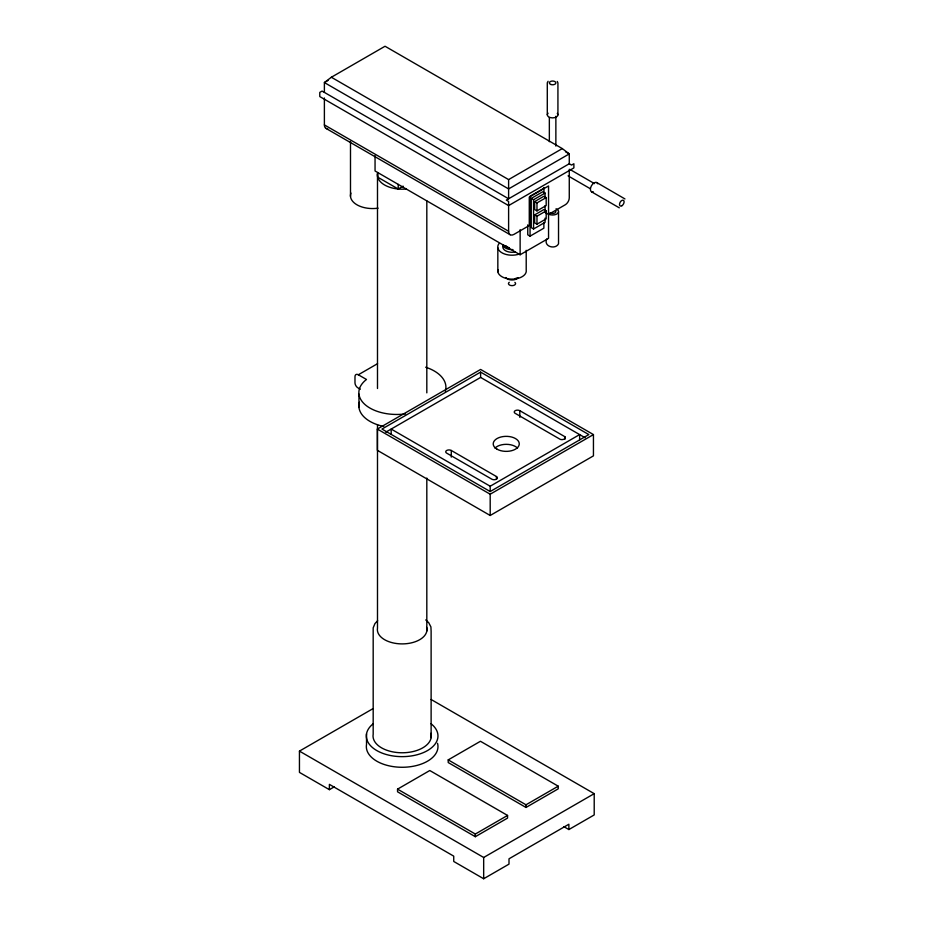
<?xml version="1.0" encoding="UTF-8"?>
<svg xmlns="http://www.w3.org/2000/svg" width="925" height="925" viewBox="0 0 925 925"><rect width="100%" height="100%" fill="white"/><g stroke="black" fill="none" stroke-linecap="round" stroke-linejoin="round"><path stroke-width="1.39" d="M548.086 81.296L547.288 82.811L547.288 114.723M377.643 620.71L374.937 623.6L373.18 627.878L373.18 734.242A29.126 16.812 0 0 0 402.988 752.765A29.126 16.812 0 0 0 430.911 733.282M545.091 212.426L548.548 214.415L548.548 185.948L529.273 197.071L529.273 225.538L513.999 234.36A7.608 4.394 -60 0 1 508.611 231.262L508.611 201.43L506.31 200.101L569.268 163.748L569.268 153.908L562.296 148.59L385.043 46.25L331.358 77.249L324.386 82.568L324.386 92.407M328.097 80.417L324.386 82.568L508.611 188.931L569.268 153.908L565.533 151.758M377.678 172.512L377.678 177.149L398.212 189.012L403.15 186.156M331.358 77.249L508.611 179.589L562.296 148.59M543.877 188.284L530.06 196.262L530.06 236.153L527.759 234.823L527.759 224.856M545.079 218.15L545.079 222.335L533.563 228.984L531.262 227.654L531.262 198.401L542.778 191.752L545.079 193.082L545.079 197.256M531.262 198.401L533.563 199.731L545.079 193.082M534.662 201.581L543.877 196.262L546.178 197.592L546.178 205.57L536.974 210.888L534.662 209.559L534.662 201.581L536.974 202.91L546.178 197.592M534.662 214.877L543.877 209.559L546.178 210.888L546.178 218.867L536.974 224.185L534.662 222.856L534.662 214.877L536.974 216.207L546.178 210.888M548.548 214.415L565.279 204.76A5.643 3.261 -60 0 0 569.268 197.846L569.268 169.333M530.06 236.153L543.877 228.174L543.877 222.474M375.053 155.677L375.053 170.998L520.127 254.757L548.548 238.349L548.548 214.669M360.345 389.228L357.882 387.818A4.116 2.37 60 0 1 354.98 382.777L354.98 376.706A4.729 2.729 60 0 1 358.322 374.775L377.55 363.675M377.354 429.061L480.607 369.445L593.445 434.588L593.445 455.863L490.192 515.479L377.354 450.325L377.354 429.061L490.192 494.204L593.445 434.588M480.607 372.104L381.956 429.061L490.192 491.545L588.843 434.588L480.607 372.104L480.607 377.423L585.109 437.756M385.702 432.218L480.607 377.423M391.171 434.38L391.171 429.061L490.192 486.226L579.628 434.588L579.628 439.907M334.203 786.886L329.381 789.673L299.446 772.387L299.446 751.112L372.717 708.804M397.542 789.141L429.79 770.525L507.559 815.434L507.559 818.093L475.323 836.697L397.542 791.8L397.542 789.141L475.323 834.038L507.559 815.434M448.209 759.888L480.445 741.272L558.226 786.181L558.226 788.84L525.99 807.456L448.209 762.547L448.209 759.888L525.99 804.796L558.226 786.181M299.446 751.112L483.671 857.475L594.208 793.662L594.208 814.937L568.875 829.552L563.892 826.673M329.381 789.673L329.381 784.354L453.736 856.145L453.736 861.464L483.671 878.75L509.004 864.123L509.004 858.805L568.875 824.233L568.875 829.552M569.268 163.748L571.569 165.078L573.882 163.748L573.882 167.911L508.611 205.593L319.772 96.57L319.772 92.407L322.085 91.078L508.611 198.771L508.611 179.589M596.683 182.502L624.953 198.944M569.904 169.425L594.474 183.613M568.066 175.877L590.173 188.642M591.653 191.88L619.288 207.824M324.386 97.981L324.386 124.898L508.611 231.262M325.958 128.378L510.195 234.742M564.851 436.692A3.376 1.954 0 0 1 564.308 439.028A3.376 1.954 0 0 1 560.238 439.352L515.202 413.348A3.261 1.885 0 0 1 515.202 410.688A3.261 1.885 0 0 1 519.815 410.688L564.851 436.692L564.851 439.352M358.322 374.775L366.485 379.481A37.821 21.83 0 0 0 365.074 404.618A37.821 21.83 0 0 0 405.566 413.857M451.284 450.475L496.424 476.525L496.424 479.185A3.261 1.885 0 0 1 491.822 479.185L446.683 453.134A3.261 1.885 0 0 1 446.683 450.475A3.261 1.885 0 0 1 451.284 450.475L451.284 457.123M431.142 699.508L594.208 793.662M425.743 619.912L428.726 622.71L430.911 626.919L431.119 631.301L431.119 737.676M557.289 81.446L557.925 82.996L557.925 114.908M558.527 211.894L558.527 243.795C555.648 249.819 543.252 246.79 546.687 239.008M555.867 116.284L555.867 146.069M549.346 117.591L549.346 141.71M545.079 205.616L545.079 209.802M543.935 187.567L543.935 193.256M536.974 202.91L536.974 210.888M536.974 216.207L536.974 224.185M533.563 199.731L533.563 228.984M526.209 250.328L526.209 270.042A14.268 8.232 0 0 1 511.652 279.13A14.268 8.232 0 0 1 497.928 269.614M525.99 804.796L525.99 807.456M520.127 229.689L520.127 254.757M519.815 410.688L519.815 417.337M497.835 247.831L497.835 271.765M490.192 486.226L490.192 491.545M490.192 494.204L490.192 515.479M483.671 857.475L483.671 878.75M475.323 834.038L475.323 836.697M426.818 200.875L426.818 392.871M426.818 478.04L426.818 631.047M398.212 184.376L398.212 189.012M377.493 388.5L377.493 173.414A24.79 14.314 0 0 0 406.087 189.012M377.493 424.587L377.493 628.133A24.79 14.314 0 0 0 402.861 643.893A24.79 14.314 0 0 0 426.633 627.312M366.52 733.849L366.52 744.486A35.821 20.685 0 0 0 403.173 767.264A35.821 20.685 0 0 0 437.525 743.307M358.958 394.154L358.958 407.451M350.494 141.49L350.494 196.412M431.073 723.755A35.821 20.685 0 0 1 426.194 751.285A35.821 20.685 0 0 1 378.244 751.366A35.821 20.685 0 0 1 373.122 723.836M327.704 128.714A7.608 4.394 -60 0 1 324.386 124.898M378.094 208.171A22.177 12.811 0 0 1 350.957 193.071M555.567 210.784A3.261 1.885 0 0 1 554.341 213.166A3.261 1.885 0 0 1 550.097 212.785M509.374 247.75A6.51 3.758 0 0 1 505.94 245.657M512.982 249.6A9.204 5.319 0 0 1 502.876 244.859M515.317 251.935A9.204 5.319 0 0 1 505.351 250.629A9.204 5.319 0 0 1 503.616 244.801M519.376 254.028A14.268 8.232 0 0 1 502.564 253.138A14.268 8.232 0 0 1 498.991 243.622M517.977 277.754A6.51 3.758 0 0 1 511.849 279.974A6.51 3.758 0 0 1 505.94 277.569M517.433 277.858A9.204 5.319 0 0 1 515.317 278.517M514.89 282.379A3.55 2.047 0 0 1 514.346 285.131A3.55 2.047 0 0 1 509.559 285.062A3.55 2.047 0 0 1 509.27 282.298M593.388 191.891A5.319 3.076 -60 0 1 591.364 185.902A5.319 3.076 -60 0 1 597.747 183.774M557.289 113.359A5.319 3.064 0 0 1 552.456 117.88A5.319 3.064 0 0 1 548.086 113.197M556.041 208.773A5.943 3.434 0 0 1 557.463 213.559A5.943 3.434 0 0 1 549.173 214.38M425.662 367.202A39.948 23.067 0 0 1 445.295 391.333M383.794 426.46A37.821 21.83 0 0 1 359.409 402.259M494.967 448.082A13.031 7.516 0 0 1 517.526 448.082M496.424 476.525A3.261 1.885 0 0 1 496.424 479.185M621.924 205.72A3.261 1.885 -60 0 0 623.728 200.575A3.261 1.885 -60 0 0 619.738 203.13A3.261 1.885 -60 0 0 621.924 205.72M550.895 84.499A3.261 1.885 0 0 0 555.867 82.961A3.261 1.885 0 0 0 551.057 81.25A3.261 1.885 0 0 0 550.895 84.499M497.037 449.18A13.031 7.516 0 0 0 518.832 445.804A13.031 7.516 0 0 0 502.876 436.6A13.031 7.516 0 0 0 497.037 449.18"/></g></svg>
